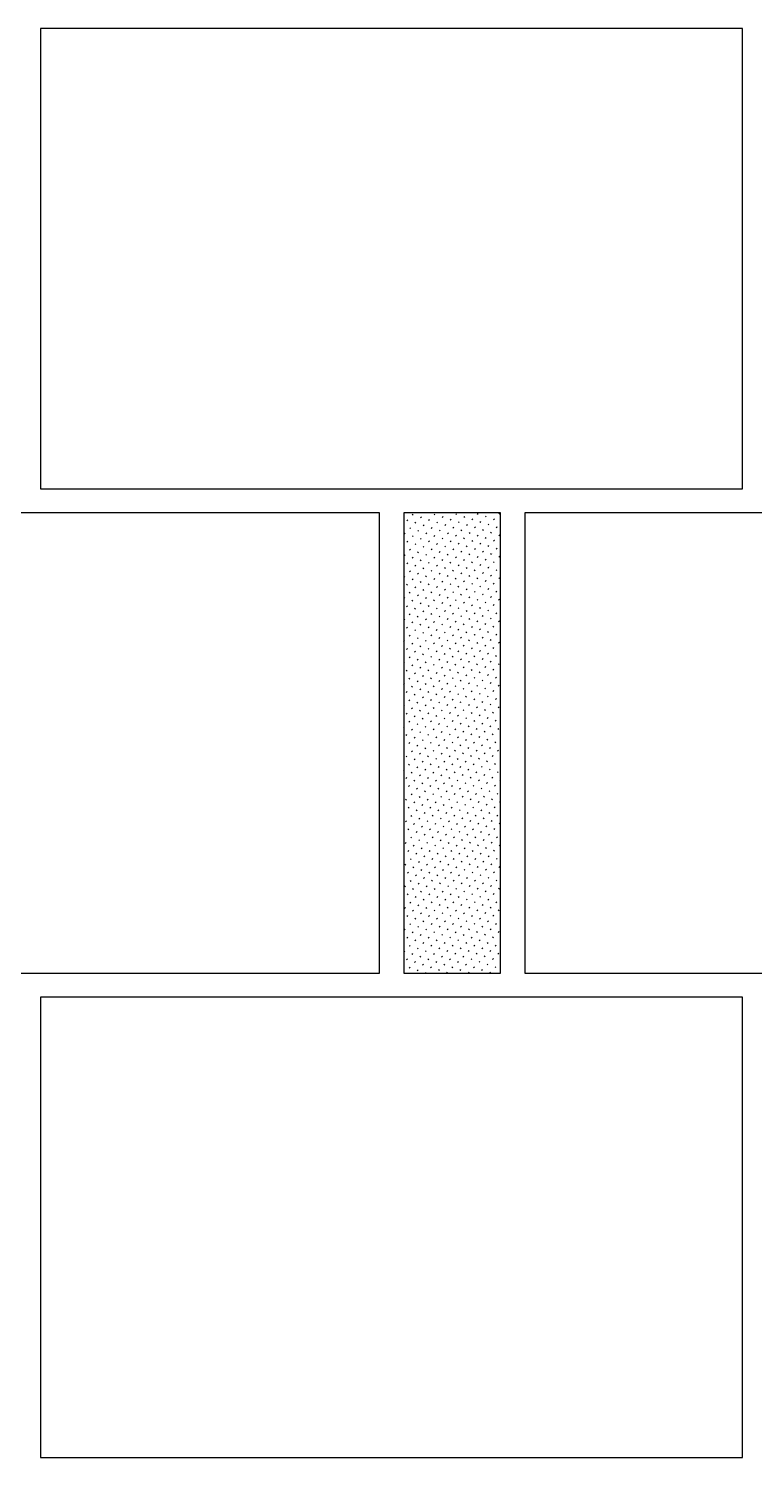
# Model space of a CAD drawing. Extents: x 0 to 119, y 0 to 84.
# Drawn here: x 75.072 to 76.272, y 64.772 to 67.132 of the extents above; entities that cross this region are included whole.
import ezdxf

# ---------------------------------------------------------------- set-up
doc = ezdxf.new("R2010")
doc.units = 0
doc.header["$MEASUREMENT"] = 0
doc.layers.add('9', color=8, linetype='CONTINUOUS')

msp = doc.modelspace()

# ---------------------------------------------------------------- linework, layer by layer
at = {"layer": '9', "color": 8, "linetype": 'Continuous'}
for p, q in [((75.697406, 66.319696), (75.69882, 66.32111)), ((75.706386, 66.328676), (75.7078, 66.33009)), ((75.710805, 66.315418), (75.712219, 66.316832)), ((75.719786, 66.324398), (75.7212, 66.325812)), ((75.733185, 66.32012), (75.734599, 66.321534)), ((75.742165, 66.3291), (75.74358, 66.330515)), ((75.746585, 66.315842), (75.747999, 66.317256)), ((75.755565, 66.324822), (75.756979, 66.326237)), ((75.768965, 66.320544), (75.770379, 66.321959)), ((75.777945, 66.329525), (75.779359, 66.330939)), ((75.782364, 66.316266), (75.783779, 66.317681)), ((75.791345, 66.325247), (75.792759, 66.326661)), ((75.804744, 66.320969), (75.806159, 66.322383)), ((75.813725, 66.329949), (75.815139, 66.331363)), ((75.818144, 66.316691), (75.819558, 66.318105)), ((75.827124, 66.325671), (75.828539, 66.327085)), ((75.840524, 66.321393), (75.841938, 66.322807)), ((75.849504, 66.330373), (75.850918, 66.331787)), ((75.69197, 66.31426), (75.69197, 66.31426)), ((75.69197, 66.296583), (75.69197, 66.296583)), ((75.692845, 66.297457), (75.694259, 66.298872)), ((75.701825, 66.306438), (75.703239, 66.307852)), ((75.706244, 66.293179), (75.707659, 66.294594)), ((75.715225, 66.30216), (75.716639, 66.303574)), ((75.724205, 66.31114), (75.725619, 66.312554)), ((75.728624, 66.297882), (75.730039, 66.299296)), ((75.737605, 66.306862), (75.739019, 66.308276)), ((75.742024, 66.293604), (75.743438, 66.295018)), ((75.751004, 66.302584), (75.752419, 66.303998)), ((75.759985, 66.311564), (75.761399, 66.312978)), ((75.764404, 66.298306), (75.765818, 66.29972)), ((75.773384, 66.307286), (75.774798, 66.3087)), ((75.777804, 66.294028), (75.779218, 66.295442)), ((75.786784, 66.303008), (75.788198, 66.304422)), ((75.795764, 66.311988), (75.797178, 66.313403)), ((75.800184, 66.29873), (75.801598, 66.300144)), ((75.809164, 66.30771), (75.810578, 66.309125)), ((75.813583, 66.294452), (75.814997, 66.295866)), ((75.822564, 66.303432), (75.823978, 66.304847)), ((75.831544, 66.312413), (75.832958, 66.313827)), ((75.835963, 66.299154), (75.837377, 66.300569)), ((75.844943, 66.308135), (75.846358, 66.309549)), ((75.847395, 66.310586), (75.847395, 66.310586)), ((75.849363, 66.294876), (75.850777, 66.296291)), ((75.69197, 66.278905), (75.69197, 66.278905)), ((75.697264, 66.284199), (75.698678, 66.285613)), ((75.701684, 66.270941), (75.703098, 66.272355)), ((75.710664, 66.279921), (75.712078, 66.281335)), ((75.719644, 66.288901), (75.721058, 66.290316)), ((75.724064, 66.275643), (75.725478, 66.277057)), ((75.733044, 66.284623), (75.734458, 66.286038)), ((75.737463, 66.271365), (75.738877, 66.272779)), ((75.746443, 66.280345), (75.747858, 66.28176)), ((75.755424, 66.289326), (75.756838, 66.29074)), ((75.759843, 66.276067), (75.761257, 66.277482)), ((75.768823, 66.285048), (75.770238, 66.286462)), ((75.773243, 66.271789), (75.774657, 66.273204)), ((75.782223, 66.28077), (75.783637, 66.282184)), ((75.786642, 66.267511), (75.788057, 66.268926)), ((75.791203, 66.28975), (75.792618, 66.291164)), ((75.795623, 66.276492), (75.797037, 66.277906)), ((75.804603, 66.285472), (75.806017, 66.286886)), ((75.809022, 66.272214), (75.810437, 66.273628)), ((75.818003, 66.281194), (75.819417, 66.282608)), ((75.822422, 66.267936), (75.823836, 66.26935)), ((75.826983, 66.290174), (75.828397, 66.291588)), ((75.831402, 66.276916), (75.832817, 66.27833)), ((75.840383, 66.285896), (75.841797, 66.28731)), ((75.842681, 66.288194), (75.842681, 66.288194)), ((75.844802, 66.272638), (75.846216, 66.274052)), ((75.69197, 66.261227), (75.69197, 66.261227)), ((75.692703, 66.261961), (75.694118, 66.263375)), ((75.697123, 66.248702), (75.698537, 66.250117)), ((75.706103, 66.257683), (75.707517, 66.259097)), ((75.710522, 66.244424), (75.711937, 66.245839)), ((75.715083, 66.266663), (75.716497, 66.268077)), ((75.719503, 66.253405), (75.720917, 66.254819)), ((75.728483, 66.262385), (75.729897, 66.263799)), ((75.732902, 66.249127), (75.734317, 66.250541)), ((75.741883, 66.258107), (75.743297, 66.259521)), ((75.746302, 66.244849), (75.747716, 66.246263)), ((75.750863, 66.267087), (75.752277, 66.268501)), ((75.755282, 66.253829), (75.756697, 66.255243)), ((75.764263, 66.262809), (75.765677, 66.264223)), ((75.768682, 66.249551), (75.770096, 66.250965)), ((75.777662, 66.258531), (75.779076, 66.259945)), ((75.782082, 66.245273), (75.783496, 66.246687)), ((75.791062, 66.254253), (75.792476, 66.255667)), ((75.800042, 66.263233), (75.801456, 66.264648)), ((75.804462, 66.249975), (75.805876, 66.251389)), ((75.813442, 66.258955), (75.814856, 66.26037)), ((75.817861, 66.245697), (75.819275, 66.247111)), ((75.826842, 66.254677), (75.828256, 66.256092)), ((75.835822, 66.263658), (75.837236, 66.265072)), ((75.837967, 66.265802), (75.837967, 66.265802)), ((75.840241, 66.250399), (75.841655, 66.251814)), ((75.849221, 66.25938), (75.850636, 66.260794)), ((75.69197, 66.24355), (75.69197, 66.24355)), ((75.69197, 66.225872), (75.69197, 66.225872)), ((75.692562, 66.226464), (75.693976, 66.227878)), ((75.701542, 66.235444), (75.702956, 66.236858)), ((75.705962, 66.222186), (75.707376, 66.2236)), ((75.714942, 66.231166), (75.716356, 66.23258)), ((75.723922, 66.240146), (75.725336, 66.241561)), ((75.728342, 66.226888), (75.729756, 66.228302)), ((75.737322, 66.235868), (75.738736, 66.237283)), ((75.741741, 66.22261), (75.743155, 66.224024)), ((75.750721, 66.23159), (75.752136, 66.233005)), ((75.759702, 66.240571), (75.761116, 66.241985)), ((75.764121, 66.227312), (75.765535, 66.228727)), ((75.773101, 66.236293), (75.774516, 66.237707)), ((75.777521, 66.223034), (75.778935, 66.224449)), ((75.786501, 66.232015), (75.787915, 66.233429)), ((75.795481, 66.240995), (75.796896, 66.242409)), ((75.799901, 66.227737), (75.801315, 66.229151)), ((75.808881, 66.236717), (75.810295, 66.238131)), ((75.8133, 66.223459), (75.814715, 66.224873)), ((75.822281, 66.232439), (75.823695, 66.233853)), ((75.831261, 66.241419), (75.832675, 66.242833)), ((75.833253, 66.243411), (75.833253, 66.243411)), ((75.83568, 66.228161), (75.837095, 66.229575)), ((75.844661, 66.237141), (75.846075, 66.238555)), ((75.84908, 66.223883), (75.850494, 66.225297)), ((75.69197, 66.208194), (75.69197, 66.208194)), ((75.696981, 66.213206), (75.698396, 66.21462)), ((75.701401, 66.199947), (75.702815, 66.201361)), ((75.710381, 66.208928), (75.711795, 66.210342)), ((75.719361, 66.217908), (75.720775, 66.219322)), ((75.723781, 66.20465), (75.725195, 66.206064)), ((75.732761, 66.21363), (75.734175, 66.215044)), ((75.73718, 66.200372), (75.738595, 66.201786)), ((75.746161, 66.209352), (75.747575, 66.210766)), ((75.755141, 66.218332), (75.756555, 66.219746)), ((75.75956, 66.205074), (75.760975, 66.206488)), ((75.768541, 66.214054), (75.769955, 66.215468)), ((75.77296, 66.200796), (75.774374, 66.20221)), ((75.78194, 66.209776), (75.783354, 66.21119)), ((75.79092, 66.218756), (75.792335, 66.220171)), ((75.79534, 66.205498), (75.796754, 66.206912)), ((75.80432, 66.214478), (75.805734, 66.215893)), ((75.80874, 66.20122), (75.810154, 66.202634)), ((75.81772, 66.2102), (75.819134, 66.211615)), ((75.822139, 66.196942), (75.823553, 66.198356)), ((75.823825, 66.198627), (75.823825, 66.198627)), ((75.8267, 66.219181), (75.828114, 66.220595)), ((75.828539, 66.221019), (75.828539, 66.221019)), ((75.831119, 66.205922), (75.832534, 66.207337)), ((75.8401, 66.214903), (75.841514, 66.216317)), ((75.844519, 66.201644), (75.845933, 66.203059)), ((75.69197, 66.190517), (75.69197, 66.190517)), ((75.692421, 66.190967), (75.693835, 66.192381)), ((75.69684, 66.177709), (75.698254, 66.179123)), ((75.70582, 66.186689), (75.707234, 66.188103)), ((75.71024, 66.173431), (75.711654, 66.174845)), ((75.7148, 66.195669), (75.716215, 66.197084)), ((75.71922, 66.182411), (75.720634, 66.183825)), ((75.7282, 66.191391), (75.729614, 66.192806)), ((75.73262, 66.178133), (75.734034, 66.179547)), ((75.7416, 66.187113), (75.743014, 66.188528)), ((75.746019, 66.173855), (75.747433, 66.175269)), ((75.75058, 66.196094), (75.751994, 66.197508)), ((75.754999, 66.182835), (75.756414, 66.18425)), ((75.76398, 66.191816), (75.765394, 66.19323)), ((75.768399, 66.178557), (75.769813, 66.179972)), ((75.777379, 66.187538), (75.778794, 66.188952)), ((75.781799, 66.174279), (75.783213, 66.175694)), ((75.78636, 66.196518), (75.787774, 66.197932)), ((75.790779, 66.18326), (75.792193, 66.184674)), ((75.799759, 66.19224), (75.801174, 66.193654)), ((75.804179, 66.178982), (75.805593, 66.180396)), ((75.813159, 66.187962), (75.814573, 66.189376)), ((75.817578, 66.174704), (75.818993, 66.176118)), ((75.81911, 66.176236), (75.81911, 66.176236)), ((75.826559, 66.183684), (75.827973, 66.185098)), ((75.835539, 66.192664), (75.836953, 66.194078)), ((75.839958, 66.179406), (75.841373, 66.18082)), ((75.848939, 66.188386), (75.850353, 66.1898)), ((75.69197, 66.172839), (75.69197, 66.172839)), ((75.69197, 66.155161), (75.69197, 66.155161)), ((75.692279, 66.15547), (75.693693, 66.156884)), ((75.701259, 66.164451), (75.702674, 66.165865)), ((75.705679, 66.151192), (75.707093, 66.152606)), ((75.714659, 66.160173), (75.716073, 66.161587)), ((75.723639, 66.169153), (75.725053, 66.170567)), ((75.728059, 66.155895), (75.729473, 66.157309)), ((75.737039, 66.164875), (75.738453, 66.166289)), ((75.741458, 66.151617), (75.742873, 66.153031)), ((75.750439, 66.160597), (75.751853, 66.162011)), ((75.759419, 66.169577), (75.760833, 66.170991)), ((75.763838, 66.156319), (75.765253, 66.157733)), ((75.772819, 66.165299), (75.774233, 66.166713)), ((75.777238, 66.152041), (75.778652, 66.153455)), ((75.786218, 66.161021), (75.787632, 66.162435)), ((75.795198, 66.170001), (75.796613, 66.171416)), ((75.799618, 66.156743), (75.801032, 66.158157)), ((75.808598, 66.165723), (75.810012, 66.167138)), ((75.813018, 66.152465), (75.814396, 66.153844)), ((75.814396, 66.153844), (75.814432, 66.153879)), ((75.821998, 66.161445), (75.823412, 66.16286)), ((75.830978, 66.170426), (75.832392, 66.17184)), ((75.835397, 66.157167), (75.836812, 66.158582)), ((75.844378, 66.166148), (75.845792, 66.167562)), ((75.848797, 66.152889), (75.850211, 66.154304)), ((75.69197, 66.137484), (75.69197, 66.137484)), ((75.696699, 66.142212), (75.698113, 66.143626)), ((75.701118, 66.128954), (75.702532, 66.130368)), ((75.710098, 66.137934), (75.711512, 66.139348)), ((75.719078, 66.146914), (75.720493, 66.148328)), ((75.723498, 66.133656), (75.724912, 66.13507)), ((75.732478, 66.142636), (75.733892, 66.14405)), ((75.736898, 66.129378), (75.738312, 66.130792)), ((75.745878, 66.138358), (75.747292, 66.139772)), ((75.754858, 66.147339), (75.756272, 66.148753)), ((75.759277, 66.13408), (75.760692, 66.135495)), ((75.768258, 66.143061), (75.769672, 66.144475)), ((75.772677, 66.129802), (75.774091, 66.131217)), ((75.781657, 66.138783), (75.783072, 66.140197)), ((75.790638, 66.147763), (75.792052, 66.149177)), ((75.795057, 66.134505), (75.796471, 66.135919)), ((75.804037, 66.143485), (75.805452, 66.144899)), ((75.808457, 66.130227), (75.809682, 66.131452)), ((75.809682, 66.131452), (75.809871, 66.131641)), ((75.817437, 66.139207), (75.818851, 66.140621)), ((75.821856, 66.125949), (75.823271, 66.127363)), ((75.826417, 66.148187), (75.827831, 66.149601)), ((75.830837, 66.134929), (75.832251, 66.136343)), ((75.839817, 66.143909), (75.841231, 66.145323)), ((75.844236, 66.130651), (75.845651, 66.132065)), ((75.69197, 66.119806), (75.69197, 66.119806)), ((75.692138, 66.119974), (75.693552, 66.121388)), ((75.696557, 66.106715), (75.697971, 66.108129)), ((75.705537, 66.115696), (75.706952, 66.11711)), ((75.709957, 66.102437), (75.711371, 66.103851)), ((75.714518, 66.124676), (75.715932, 66.12609)), ((75.718937, 66.111418), (75.720351, 66.112832)), ((75.727917, 66.120398), (75.729331, 66.121812)), ((75.732337, 66.10714), (75.733751, 66.108554)), ((75.741317, 66.11612), (75.742731, 66.117534)), ((75.745736, 66.102862), (75.747151, 66.104276)), ((75.750297, 66.1251), (75.751711, 66.126514)), ((75.754717, 66.111842), (75.756131, 66.113256)), ((75.763697, 66.120822), (75.765111, 66.122236)), ((75.768116, 66.107564), (75.76953, 66.108978)), ((75.777097, 66.116544), (75.778511, 66.117958)), ((75.781516, 66.103286), (75.78293, 66.1047)), ((75.786077, 66.125524), (75.787491, 66.126939)), ((75.790496, 66.112266), (75.79191, 66.11368)), ((75.799476, 66.121246), (75.800891, 66.122661)), ((75.803896, 66.107988), (75.804968, 66.10906)), ((75.804968, 66.10906), (75.80531, 66.109402)), ((75.812876, 66.116968), (75.81429, 66.118383)), ((75.817296, 66.10371), (75.81871, 66.105124)), ((75.826276, 66.11269), (75.82769, 66.114105)), ((75.835256, 66.121671), (75.83667, 66.123085)), ((75.839675, 66.108412), (75.84109, 66.109827)), ((75.848656, 66.117393), (75.85007, 66.118807)), ((75.69197, 66.102128), (75.69197, 66.102128)), ((75.69197, 66.084451), (75.69197, 66.084451)), ((75.691996, 66.084477), (75.69341, 66.085891)), ((75.700976, 66.093457), (75.702391, 66.094871)), ((75.705396, 66.080199), (75.70681, 66.081613)), ((75.714376, 66.089179), (75.71579, 66.090593)), ((75.723356, 66.098159), (75.724771, 66.099573)), ((75.727776, 66.084901), (75.72919, 66.086315)), ((75.736756, 66.093881), (75.73817, 66.095295)), ((75.741176, 66.080623), (75.74259, 66.082037)), ((75.750156, 66.089603), (75.75157, 66.091017)), ((75.759136, 66.098584), (75.76055, 66.099998)), ((75.763555, 66.085325), (75.76497, 66.086739)), ((75.772536, 66.094306), (75.77395, 66.09572)), ((75.776955, 66.081047), (75.778369, 66.082461)), ((75.785935, 66.090028), (75.78735, 66.091442)), ((75.794916, 66.099008), (75.79633, 66.100422)), ((75.799335, 66.08575), (75.800254, 66.086669)), ((75.800254, 66.086669), (75.800749, 66.087164)), ((75.808315, 66.09473), (75.80973, 66.096144)), ((75.812735, 66.081472), (75.814149, 66.082886)), ((75.821715, 66.090452), (75.823129, 66.091866)), ((75.830695, 66.099432), (75.832109, 66.100846)), ((75.835115, 66.086174), (75.836529, 66.087588)), ((75.844095, 66.095154), (75.845509, 66.096568)), ((75.848514, 66.081896), (75.849929, 66.08331)), ((75.69197, 66.066773), (75.69197, 66.066773)), ((75.696416, 66.071218), (75.69783, 66.072633)), ((75.700835, 66.05796), (75.702249, 66.059374)), ((75.709815, 66.06694), (75.71123, 66.068355)), ((75.718796, 66.075921), (75.72021, 66.077335)), ((75.723215, 66.062663), (75.724629, 66.064077)), ((75.732195, 66.071643), (75.733609, 66.073057)), ((75.736615, 66.058385), (75.738029, 66.059799)), ((75.745595, 66.067365), (75.747009, 66.068779)), ((75.754575, 66.076345), (75.755989, 66.077759)), ((75.758995, 66.063087), (75.760409, 66.064501)), ((75.767975, 66.072067), (75.769389, 66.073481)), ((75.772394, 66.058809), (75.773808, 66.060223)), ((75.781375, 66.067789), (75.782789, 66.069203)), ((75.790355, 66.076769), (75.791769, 66.078183)), ((75.794774, 66.063511), (75.79554, 66.064277)), ((75.79554, 66.064277), (75.796188, 66.064925)), ((75.803754, 66.072491), (75.805169, 66.073906)), ((75.808174, 66.059233), (75.809588, 66.060647)), ((75.817154, 66.068213), (75.818568, 66.069628)), ((75.826134, 66.077194), (75.827549, 66.078608)), ((75.830554, 66.063935), (75.831968, 66.06535)), ((75.839534, 66.072916), (75.840948, 66.07433)), ((75.843953, 66.059657), (75.845368, 66.061072)), ((75.69197, 66.049095), (75.693269, 66.050394)), ((75.696274, 66.035722), (75.697688, 66.037136)), ((75.705254, 66.044702), (75.706669, 66.046116)), ((75.709674, 66.031444), (75.711088, 66.032858)), ((75.714235, 66.053682), (75.715649, 66.055096)), ((75.718654, 66.040424), (75.720068, 66.041838)), ((75.727634, 66.049404), (75.729049, 66.050818)), ((75.732054, 66.036146), (75.733468, 66.03756)), ((75.741034, 66.045126), (75.742448, 66.04654)), ((75.745454, 66.031868), (75.746868, 66.033282)), ((75.750014, 66.054107), (75.751429, 66.055521)), ((75.754434, 66.040848), (75.755848, 66.042262)), ((75.763414, 66.049829), (75.764828, 66.051243)), ((75.767833, 66.03657), (75.769248, 66.037984)), ((75.776814, 66.045551), (75.778228, 66.046965)), ((75.781233, 66.032292), (75.782647, 66.033706)), ((75.785794, 66.054531), (75.787208, 66.055945)), ((75.790213, 66.041273), (75.790826, 66.041885)), ((75.790826, 66.041885), (75.791628, 66.042687)), ((75.799194, 66.050253), (75.800608, 66.051667)), ((75.803613, 66.036995), (75.805027, 66.038409)), ((75.812593, 66.045975), (75.814008, 66.047389)), ((75.817013, 66.032717), (75.818427, 66.034131)), ((75.821574, 66.054955), (75.822988, 66.056369)), ((75.825993, 66.041697), (75.827407, 66.043111)), ((75.834973, 66.050677), (75.836387, 66.052091)), ((75.839393, 66.037419), (75.840807, 66.038833)), ((75.848373, 66.046399), (75.849787, 66.047813)), ((75.69197, 66.031418), (75.69197, 66.031418)), ((75.69197, 66.01374), (75.693128, 66.014897)), ((75.700694, 66.022463), (75.702108, 66.023878)), ((75.705113, 66.009205), (75.706527, 66.010619)), ((75.714093, 66.018185), (75.715508, 66.0196)), ((75.723074, 66.027166), (75.724488, 66.02858)), ((75.727493, 66.013907), (75.728907, 66.015322)), ((75.736473, 66.022888), (75.737887, 66.024302)), ((75.740893, 66.009629), (75.742307, 66.011044)), ((75.749873, 66.01861), (75.751287, 66.020024)), ((75.758853, 66.02759), (75.760267, 66.029004)), ((75.763273, 66.014332), (75.764687, 66.015746)), ((75.772253, 66.023312), (75.773667, 66.024726)), ((75.776672, 66.010054), (75.778086, 66.011468)), ((75.785653, 66.019034), (75.786112, 66.019494)), ((75.786112, 66.019494), (75.787067, 66.020448)), ((75.794633, 66.028014), (75.796047, 66.029428)), ((75.799052, 66.014756), (75.800466, 66.01617)), ((75.808032, 66.023736), (75.809447, 66.02515)), ((75.812452, 66.010478), (75.813866, 66.011892)), ((75.821432, 66.019458), (75.822846, 66.020872)), ((75.830412, 66.028439), (75.831827, 66.029853)), ((75.834832, 66.01518), (75.836246, 66.016594)), ((75.843812, 66.024161), (75.845226, 66.025575)), ((75.84809, 66.010761), (75.849504, 66.012175)), ((75.69197, 65.996062), (75.69197, 65.996062)), ((75.696133, 66.000225), (75.697547, 66.001639)), ((75.700552, 65.986967), (75.701966, 65.988381)), ((75.709532, 65.995947), (75.710947, 65.997361)), ((75.718513, 66.004927), (75.719927, 66.006341)), ((75.722932, 65.991669), (75.724346, 65.993083)), ((75.731912, 66.000649), (75.733327, 66.002063)), ((75.736332, 65.987391), (75.737746, 65.988805)), ((75.745312, 65.996371), (75.746726, 65.997785)), ((75.754292, 66.005351), (75.755707, 66.006766)), ((75.758712, 65.992093), (75.760126, 65.993507)), ((75.767692, 66.001074), (75.769106, 66.002488)), ((75.772111, 65.987815), (75.773526, 65.989229)), ((75.781092, 65.996796), (75.781398, 65.997102)), ((75.781398, 65.997102), (75.782506, 65.99821)), ((75.790072, 66.005776), (75.791486, 66.00719)), ((75.794491, 65.992518), (75.795906, 65.993932)), ((75.803472, 66.001498), (75.804886, 66.002912)), ((75.807891, 65.98824), (75.809305, 65.989654)), ((75.816871, 65.99722), (75.818286, 65.998634)), ((75.825852, 66.0062), (75.827266, 66.007614)), ((75.83013, 65.9928), (75.831544, 65.994215)), ((75.83911, 66.001781), (75.840524, 66.003195)), ((75.843388, 65.988381), (75.844802, 65.989795)), ((75.69197, 65.978385), (75.692986, 65.979401)), ((75.695991, 65.964728), (75.697406, 65.966142)), ((75.704972, 65.973708), (75.706386, 65.975123)), ((75.713952, 65.982689), (75.715366, 65.984103)), ((75.718371, 65.96943), (75.719786, 65.970845)), ((75.727352, 65.978411), (75.728766, 65.979825)), ((75.731771, 65.965152), (75.733185, 65.966567)), ((75.740751, 65.974133), (75.742165, 65.975547)), ((75.745171, 65.960874), (75.746585, 65.962289)), ((75.749732, 65.983113), (75.751146, 65.984527)), ((75.754151, 65.969855), (75.755565, 65.971269)), ((75.763131, 65.978835), (75.764545, 65.980249)), ((75.767551, 65.965577), (75.768965, 65.966991)), ((75.776531, 65.974557), (75.776684, 65.97471)), ((75.776684, 65.97471), (75.777945, 65.975971)), ((75.78095, 65.961299), (75.782364, 65.962713)), ((75.785511, 65.983537), (75.786925, 65.984951)), ((75.789931, 65.970279), (75.791345, 65.971693)), ((75.798911, 65.979259), (75.800325, 65.980673)), ((75.803189, 65.96586), (75.804603, 65.967274)), ((75.812169, 65.97484), (75.813583, 65.976254)), ((75.816447, 65.96144), (75.817861, 65.962854)), ((75.821149, 65.98382), (75.822564, 65.985234)), ((75.825427, 65.97042), (75.826842, 65.971835)), ((75.834408, 65.979401), (75.835822, 65.980815)), ((75.838686, 65.966001), (75.8401, 65.967415)), ((75.847666, 65.974981), (75.84908, 65.976395)), ((75.69197, 65.960707), (75.69197, 65.960707)), ((75.69197, 65.943029), (75.692845, 65.943904)), ((75.700411, 65.95147), (75.701825, 65.952884)), ((75.70483, 65.938212), (75.706244, 65.939626)), ((75.709391, 65.96045), (75.710805, 65.961864)), ((75.71381, 65.947192), (75.715225, 65.948606)), ((75.722791, 65.956172), (75.724205, 65.957586)), ((75.72721, 65.942914), (75.728624, 65.944328)), ((75.73619, 65.951894), (75.737605, 65.953308)), ((75.74061, 65.938636), (75.742024, 65.94005)), ((75.74959, 65.947616), (75.751004, 65.94903)), ((75.75857, 65.956596), (75.759985, 65.958011)), ((75.76299, 65.943338), (75.764404, 65.944752)), ((75.77197, 65.952318), (75.773384, 65.953733)), ((75.77197, 65.952318), (75.77197, 65.952318)), ((75.776248, 65.938919), (75.777662, 65.940333)), ((75.785228, 65.947899), (75.786642, 65.949313)), ((75.794209, 65.956879), (75.795623, 65.958294)), ((75.798487, 65.94348), (75.799901, 65.944894)), ((75.807467, 65.95246), (75.808881, 65.953874)), ((75.811745, 65.93906), (75.813159, 65.940474)), ((75.820725, 65.94804), (75.822139, 65.949455)), ((75.829705, 65.957021), (75.831119, 65.958435)), ((75.833983, 65.943621), (75.835397, 65.945035)), ((75.842964, 65.952601), (75.844378, 65.954016)), ((75.847242, 65.939202), (75.848656, 65.940616)), ((75.851944, 65.961582), (75.85197, 65.961608)), ((75.69197, 65.925351), (75.69197, 65.925351)), ((75.69585, 65.929231), (75.697264, 65.930646)), ((75.700269, 65.915973), (75.701684, 65.917387)), ((75.70925, 65.924953), (75.710664, 65.926368)), ((75.71823, 65.933934), (75.719644, 65.935348)), ((75.722649, 65.920675), (75.724064, 65.92209)), ((75.73163, 65.929656), (75.733044, 65.93107)), ((75.736049, 65.916397), (75.737463, 65.917812)), ((75.745029, 65.925378), (75.746443, 65.926792)), ((75.75401, 65.934358), (75.755424, 65.935772)), ((75.758288, 65.920958), (75.759702, 65.922373)), ((75.767256, 65.929927), (75.767256, 65.929927)), ((75.767268, 65.929939), (75.768682, 65.931353)), ((75.771546, 65.916539), (75.77296, 65.917953)), ((75.780526, 65.925519), (75.78194, 65.926933)), ((75.789506, 65.934499), (75.79092, 65.935914)), ((75.793784, 65.9211), (75.795198, 65.922514)), ((75.802765, 65.93008), (75.804179, 65.931494)), ((75.807043, 65.91668), (75.808457, 65.918095)), ((75.816023, 65.925661), (75.817437, 65.927075)), ((75.825003, 65.934641), (75.826417, 65.936055)), ((75.829281, 65.921241), (75.830695, 65.922655)), ((75.838261, 65.930221), (75.839675, 65.931636)), ((75.842539, 65.916822), (75.843953, 65.918236)), ((75.85152, 65.925802), (75.85197, 65.926252)), ((75.69197, 65.907674), (75.692703, 65.908407)), ((75.695709, 65.893735), (75.697123, 65.895149)), ((75.704689, 65.902715), (75.706103, 65.904129)), ((75.713669, 65.911695), (75.715083, 65.913109)), ((75.718088, 65.898437), (75.719503, 65.899851)), ((75.727069, 65.907417), (75.728483, 65.908831)), ((75.731347, 65.894018), (75.732761, 65.895432)), ((75.740327, 65.902998), (75.741741, 65.904412)), ((75.749307, 65.911978), (75.750721, 65.913392)), ((75.753585, 65.898578), (75.754999, 65.899993)), ((75.762542, 65.907535), (75.762542, 65.907535)), ((75.762565, 65.907559), (75.76398, 65.908973)), ((75.766843, 65.894159), (75.768258, 65.895573)), ((75.775824, 65.903139), (75.777238, 65.904553)), ((75.784804, 65.912119), (75.786218, 65.913534)), ((75.789082, 65.89872), (75.790496, 65.900134)), ((75.798062, 65.9077), (75.799476, 65.909114)), ((75.80234, 65.8943), (75.803754, 65.895715)), ((75.811321, 65.903281), (75.812735, 65.904695)), ((75.815599, 65.889881), (75.817013, 65.891295)), ((75.820301, 65.912261), (75.821715, 65.913675)), ((75.824579, 65.898861), (75.825993, 65.900275)), ((75.833559, 65.907841), (75.834973, 65.909256)), ((75.837837, 65.894442), (75.839251, 65.895856)), ((75.846817, 65.903422), (75.848231, 65.904836)), ((75.69197, 65.889996), (75.69197, 65.889996)), ((75.69197, 65.872318), (75.692562, 65.87291)), ((75.700128, 65.880476), (75.701542, 65.881891)), ((75.704406, 65.867077), (75.70582, 65.868491)), ((75.709108, 65.889457), (75.710522, 65.890871)), ((75.713386, 65.876057), (75.7148, 65.877471)), ((75.722366, 65.885037), (75.723781, 65.886451)), ((75.726644, 65.871638), (75.728059, 65.873052)), ((75.735625, 65.880618), (75.737039, 65.882032)), ((75.739903, 65.867218), (75.741317, 65.868632)), ((75.744605, 65.889598), (75.746019, 65.891012)), ((75.748883, 65.876198), (75.750297, 65.877613)), ((75.757828, 65.885143), (75.757828, 65.885143)), ((75.757863, 65.885179), (75.759277, 65.886593)), ((75.762141, 65.871779), (75.763555, 65.873193)), ((75.771121, 65.880759), (75.772536, 65.882173)), ((75.775399, 65.86736), (75.776814, 65.868774)), ((75.780102, 65.88974), (75.781516, 65.891154)), ((75.78438, 65.87634), (75.785794, 65.877754)), ((75.79336, 65.88532), (75.794774, 65.886734)), ((75.797638, 65.87192), (75.799052, 65.873335)), ((75.806618, 65.880901), (75.808032, 65.882315)), ((75.810896, 65.867501), (75.81231, 65.868915)), ((75.819877, 65.876481), (75.821291, 65.877896)), ((75.828857, 65.885462), (75.830271, 65.886876)), ((75.833135, 65.872062), (75.834549, 65.873476)), ((75.842115, 65.881042), (75.843529, 65.882456)), ((75.846393, 65.867642), (75.847807, 65.869057)), ((75.851095, 65.890022), (75.85197, 65.890897)), ((75.69197, 65.854641), (75.69197, 65.854641)), ((75.695426, 65.858097), (75.69684, 65.859511)), ((75.699704, 65.844697), (75.701118, 65.846111)), ((75.708684, 65.853677), (75.710098, 65.855091)), ((75.717664, 65.862657), (75.719078, 65.864072)), ((75.721942, 65.849258), (75.723356, 65.850672)), ((75.730922, 65.858238), (75.732337, 65.859652)), ((75.7352, 65.844838), (75.736615, 65.846252)), ((75.744181, 65.853819), (75.745595, 65.855233)), ((75.753114, 65.862752), (75.753114, 65.862752)), ((75.753161, 65.862799), (75.754575, 65.864213)), ((75.757439, 65.849399), (75.758853, 65.850813)), ((75.766419, 65.858379), (75.767833, 65.859794)), ((75.770697, 65.84498), (75.772111, 65.846394)), ((75.779677, 65.85396), (75.781092, 65.855374)), ((75.788658, 65.86294), (75.790072, 65.864354)), ((75.792936, 65.849541), (75.79435, 65.850955)), ((75.801916, 65.858521), (75.80333, 65.859935)), ((75.806194, 65.845121), (75.807608, 65.846535)), ((75.815174, 65.854101), (75.816588, 65.855516)), ((75.824154, 65.863082), (75.825569, 65.864496)), ((75.828432, 65.849682), (75.829847, 65.851096)), ((75.837413, 65.858662), (75.838827, 65.860076)), ((75.841691, 65.845263), (75.843105, 65.846677)), ((75.850671, 65.854243), (75.85197, 65.855542)), ((75.69197, 65.836963), (75.692138, 65.837131)), ((75.695001, 65.822317), (75.696416, 65.823731)), ((75.703982, 65.831297), (75.705396, 65.832711)), ((75.712962, 65.840277), (75.714376, 65.841692)), ((75.71724, 65.826878), (75.718654, 65.828292)), ((75.72622, 65.835858), (75.727634, 65.837272)), ((75.730498, 65.822458), (75.731912, 65.823873)), ((75.739478, 65.831439), (75.740893, 65.832853)), ((75.7484, 65.84036), (75.7484, 65.84036)), ((75.748459, 65.840419), (75.749873, 65.841833)), ((75.752737, 65.827019), (75.754151, 65.828433)), ((75.761717, 65.835999), (75.763131, 65.837414)), ((75.765995, 65.8226), (75.767409, 65.824014)), ((75.774975, 65.83158), (75.776389, 65.832994)), ((75.783955, 65.84056), (75.78537, 65.841974)), ((75.788233, 65.827161), (75.789648, 65.828575)), ((75.797214, 65.836141), (75.798628, 65.837555)), ((75.801492, 65.822741), (75.802906, 65.824155)), ((75.810472, 65.831721), (75.811886, 65.833136)), ((75.819452, 65.840702), (75.820866, 65.842116)), ((75.82373, 65.827302), (75.825144, 65.828716)), ((75.83271, 65.836282), (75.834125, 65.837696)), ((75.836988, 65.822883), (75.838403, 65.824297)), ((75.845969, 65.831863), (75.847383, 65.833277)), ((75.69197, 65.819285), (75.69197, 65.819285)), ((75.69197, 65.801608), (75.69197, 65.801608)), ((75.699279, 65.808917), (75.700694, 65.810331)), ((75.703557, 65.795518), (75.704972, 65.796932)), ((75.70826, 65.817897), (75.709674, 65.819312)), ((75.712538, 65.804498), (75.713952, 65.805912)), ((75.721518, 65.813478), (75.722932, 65.814892)), ((75.725796, 65.800078), (75.72721, 65.801493)), ((75.734776, 65.809059), (75.73619, 65.810473)), ((75.739054, 65.795659), (75.740468, 65.797073)), ((75.743686, 65.817968), (75.743686, 65.817968)), ((75.743756, 65.818039), (75.745171, 65.819453)), ((75.748034, 65.804639), (75.749449, 65.806053)), ((75.757015, 65.813619), (75.758429, 65.815034)), ((75.761293, 65.80022), (75.762707, 65.801634)), ((75.770273, 65.8092), (75.771687, 65.810614)), ((75.774551, 65.7958), (75.775965, 65.797215)), ((75.779253, 65.81818), (75.780667, 65.819595)), ((75.783531, 65.804781), (75.784945, 65.806195)), ((75.792511, 65.813761), (75.793926, 65.815175)), ((75.796789, 65.800361), (75.798204, 65.801775)), ((75.80577, 65.809341), (75.807184, 65.810756)), ((75.810048, 65.795942), (75.811462, 65.797356)), ((75.81475, 65.818322), (75.816164, 65.819736)), ((75.819028, 65.804922), (75.820442, 65.806336)), ((75.828008, 65.813902), (75.829422, 65.815317)), ((75.832286, 65.800503), (75.8337, 65.801917)), ((75.841266, 65.809483), (75.842681, 65.810897)), ((75.845544, 65.796083), (75.846959, 65.797497)), ((75.850247, 65.818463), (75.851661, 65.819877)), ((75.69197, 65.78393), (75.69197, 65.78393)), ((75.694577, 65.786537), (75.695991, 65.787952)), ((75.698855, 65.773138), (75.700269, 65.774552)), ((75.707835, 65.782118), (75.70925, 65.783532)), ((75.716816, 65.791098), (75.71823, 65.792512)), ((75.721094, 65.777698), (75.722508, 65.779113)), ((75.730074, 65.786679), (75.731488, 65.788093)), ((75.734352, 65.773279), (75.735766, 65.774693)), ((75.738972, 65.795576), (75.738972, 65.795576)), ((75.743332, 65.782259), (75.744746, 65.783674)), ((75.752312, 65.79124), (75.753727, 65.792654)), ((75.75659, 65.77784), (75.758005, 65.779254)), ((75.765571, 65.78682), (75.766985, 65.788234)), ((75.769849, 65.77342), (75.771263, 65.774835)), ((75.778829, 65.782401), (75.780243, 65.783815)), ((75.787809, 65.791381), (75.789223, 65.792795)), ((75.792087, 65.777981), (75.793501, 65.779396)), ((75.801067, 65.786962), (75.802482, 65.788376)), ((75.805345, 65.773562), (75.80676, 65.774976)), ((75.814326, 65.782542), (75.81574, 65.783956)), ((75.823306, 65.791522), (75.82472, 65.792937)), ((75.827584, 65.778123), (75.828998, 65.779537)), ((75.836564, 65.787103), (75.837978, 65.788517)), ((75.840842, 65.773703), (75.842256, 65.775118)), ((75.849822, 65.782684), (75.851237, 65.784098)), ((75.69197, 65.766252), (75.69197, 65.766252)), ((75.694153, 65.750758), (75.695567, 65.752172)), ((75.703133, 65.759738), (75.704547, 65.761152)), ((75.712113, 65.768718), (75.713528, 65.770132)), ((75.716391, 65.755319), (75.717806, 65.756733)), ((75.725372, 65.764299), (75.726786, 65.765713)), ((75.729544, 65.750793), (75.729544, 65.750793)), ((75.72965, 65.750899), (75.731064, 65.752313)), ((75.734258, 65.773185), (75.734258, 65.773185)), ((75.73863, 65.759879), (75.740044, 65.761294)), ((75.74761, 65.76886), (75.749024, 65.770274)), ((75.751888, 65.75546), (75.753302, 65.756874)), ((75.760868, 65.76444), (75.762283, 65.765854)), ((75.765146, 65.751041), (75.766561, 65.752455)), ((75.774127, 65.760021), (75.775541, 65.761435)), ((75.783107, 65.769001), (75.784521, 65.770415)), ((75.787385, 65.755601), (75.788799, 65.757016)), ((75.796365, 65.764582), (75.797779, 65.765996)), ((75.800643, 65.751182), (75.802057, 65.752596)), ((75.809623, 65.760162), (75.811038, 65.761576)), ((75.818604, 65.769142), (75.820018, 65.770557)), ((75.822882, 65.755743), (75.824296, 65.757157)), ((75.831862, 65.764723), (75.833276, 65.766137)), ((75.83614, 65.751323), (75.837554, 65.752738)), ((75.84512, 65.760304), (75.846534, 65.761718)), ((75.69197, 65.748575), (75.69197, 65.748575)), ((75.69197, 65.730897), (75.69197, 65.730897)), ((75.698431, 65.737358), (75.699845, 65.738772)), ((75.707411, 65.746338), (75.708825, 65.747752)), ((75.711689, 65.732939), (75.713103, 65.734353)), ((75.720669, 65.741919), (75.722084, 65.743333)), ((75.72483, 65.728401), (75.72483, 65.728401)), ((75.724947, 65.728519), (75.726362, 65.729933)), ((75.733928, 65.737499), (75.735342, 65.738914)), ((75.742908, 65.74648), (75.744322, 65.747894)), ((75.747186, 65.73308), (75.7486, 65.734494)), ((75.756166, 65.74206), (75.75758, 65.743475)), ((75.760444, 65.728661), (75.761858, 65.730075)), ((75.769424, 65.737641), (75.770839, 65.739055)), ((75.778405, 65.746621), (75.779819, 65.748035)), ((75.782683, 65.733221), (75.784097, 65.734636)), ((75.791663, 65.742202), (75.793077, 65.743616)), ((75.795941, 65.728802), (75.797355, 65.730216)), ((75.804921, 65.737782), (75.806335, 65.739197)), ((75.813901, 65.746763), (75.815316, 65.748177)), ((75.818179, 65.733363), (75.819594, 65.734777)), ((75.82716, 65.742343), (75.828574, 65.743757)), ((75.831438, 65.728943), (75.832852, 65.730358)), ((75.840418, 65.737924), (75.841832, 65.739338)), ((75.849398, 65.746904), (75.850812, 65.748318)), ((75.69197, 65.713219), (75.69197, 65.713219)), ((75.693729, 65.714978), (75.695143, 65.716392)), ((75.698007, 65.701578), (75.699421, 65.702993)), ((75.702709, 65.723958), (75.704123, 65.725373)), ((75.706987, 65.710559), (75.708401, 65.711973)), ((75.715967, 65.719539), (75.717381, 65.720953)), ((75.720116, 65.70601), (75.720116, 65.70601)), ((75.720245, 65.706139), (75.721659, 65.707553)), ((75.729225, 65.71512), (75.73064, 65.716534)), ((75.733503, 65.70172), (75.734918, 65.703134)), ((75.738206, 65.7241), (75.73962, 65.725514)), ((75.742484, 65.7107), (75.743898, 65.712114)), ((75.751464, 65.71968), (75.752878, 65.721095)), ((75.755742, 65.706281), (75.757156, 65.707695)), ((75.764722, 65.715261), (75.766136, 65.716675)), ((75.769, 65.701861), (75.770414, 65.703275)), ((75.773702, 65.724241), (75.775117, 65.725655)), ((75.77798, 65.710842), (75.779395, 65.712256)), ((75.786961, 65.719822), (75.788375, 65.721236)), ((75.791239, 65.706422), (75.792653, 65.707836)), ((75.800219, 65.715402), (75.801633, 65.716817)), ((75.804497, 65.702003), (75.805911, 65.703417)), ((75.809199, 65.724383), (75.810613, 65.725797)), ((75.813477, 65.710983), (75.814891, 65.712397)), ((75.822457, 65.719963), (75.823872, 65.721377)), ((75.826735, 65.706564), (75.82815, 65.707978)), ((75.835716, 65.715544), (75.83713, 65.716958)), ((75.839994, 65.702144), (75.841408, 65.703558)), ((75.844696, 65.724524), (75.84611, 65.725938)), ((75.848974, 65.711124), (75.850388, 65.712539)), ((75.69197, 65.695542), (75.69197, 65.695542)), ((75.693304, 65.679198), (75.694719, 65.680613)), ((75.702285, 65.688179), (75.703699, 65.689593)), ((75.711265, 65.697159), (75.712679, 65.698573)), ((75.715401, 65.683618), (75.715401, 65.683618)), ((75.715543, 65.683759), (75.716957, 65.685174)), ((75.724523, 65.69274), (75.725937, 65.694154)), ((75.728801, 65.67934), (75.730215, 65.680754)), ((75.737781, 65.68832), (75.739196, 65.689734)), ((75.746762, 65.6973), (75.748176, 65.698715)), ((75.75104, 65.683901), (75.752454, 65.685315)), ((75.76002, 65.692881), (75.761434, 65.694295)), ((75.764298, 65.679481), (75.765712, 65.680896)), ((75.773278, 65.688462), (75.774692, 65.689876)), ((75.782258, 65.697442), (75.783673, 65.698856)), ((75.786536, 65.684042), (75.787951, 65.685456)), ((75.795517, 65.693022), (75.796931, 65.694437)), ((75.799795, 65.679623), (75.801209, 65.681037)), ((75.808775, 65.688603), (75.810189, 65.690017)), ((75.817755, 65.697583), (75.819169, 65.698997)), ((75.822033, 65.684184), (75.823447, 65.685598)), ((75.831013, 65.693164), (75.832428, 65.694578)), ((75.835291, 65.679764), (75.836706, 65.681178)), ((75.844272, 65.688744), (75.845686, 65.690159)), ((75.69197, 65.677864), (75.69197, 65.677864)), ((75.69197, 65.660186), (75.69197, 65.660186)), ((75.697582, 65.665799), (75.698997, 65.667213)), ((75.706563, 65.674779), (75.707977, 65.676193)), ((75.710687, 65.661226), (75.710687, 65.661226)), ((75.710841, 65.661379), (75.712255, 65.662794)), ((75.719821, 65.67036), (75.721235, 65.671774)), ((75.724099, 65.65696), (75.725513, 65.658374)), ((75.733079, 65.66594), (75.734493, 65.667354)), ((75.742059, 65.67492), (75.743474, 65.676335)), ((75.746337, 65.661521), (75.747752, 65.662935)), ((75.755318, 65.670501), (75.756732, 65.671915)), ((75.759596, 65.657101), (75.76101, 65.658516)), ((75.768576, 65.666082), (75.76999, 65.667496)), ((75.777556, 65.675062), (75.77897, 65.676476)), ((75.781834, 65.661662), (75.783248, 65.663076)), ((75.790814, 65.670643), (75.792229, 65.672057)), ((75.795092, 65.657243), (75.796507, 65.658657)), ((75.804073, 65.666223), (75.805487, 65.667637)), ((75.813053, 65.675203), (75.814467, 65.676618)), ((75.817331, 65.661804), (75.818745, 65.663218)), ((75.826311, 65.670784), (75.827725, 65.672198)), ((75.830589, 65.657384), (75.832003, 65.658798)), ((75.839569, 65.666365), (75.840984, 65.667779)), ((75.84855, 65.675345), (75.849964, 65.676759)), ((75.69197, 65.642509), (75.69197, 65.642509)), ((75.69288, 65.643419), (75.694294, 65.644833)), ((75.70186, 65.652399), (75.703275, 65.653813)), ((75.705973, 65.638834), (75.705973, 65.638834)), ((75.706138, 65.638999), (75.707553, 65.640414)), ((75.715119, 65.64798), (75.716533, 65.649394)), ((75.719397, 65.63458), (75.720811, 65.635994)), ((75.728377, 65.64356), (75.729791, 65.644975)), ((75.737357, 65.652541), (75.738771, 65.653955)), ((75.741635, 65.639141), (75.743049, 65.640555)), ((75.750615, 65.648121), (75.75203, 65.649535)), ((75.754893, 65.634721), (75.756308, 65.636136)), ((75.763874, 65.643702), (75.765288, 65.645116)), ((75.768152, 65.630302), (75.769566, 65.631716)), ((75.772854, 65.652682), (75.774268, 65.654096)), ((75.777132, 65.639282), (75.778546, 65.640697)), ((75.786112, 65.648263), (75.787526, 65.649677)), ((75.79039, 65.634863), (75.791804, 65.636277)), ((75.79937, 65.643843), (75.800785, 65.645257)), ((75.803648, 65.630443), (75.805063, 65.631858)), ((75.808351, 65.652823), (75.809765, 65.654238)), ((75.812629, 65.639424), (75.814043, 65.640838)), ((75.821609, 65.648404), (75.823023, 65.649818)), ((75.825887, 65.635004), (75.827301, 65.636419)), ((75.834867, 65.643985), (75.836281, 65.645399)), ((75.839145, 65.630585), (75.840559, 65.631999)), ((75.843847, 65.652965), (75.845262, 65.654379)), ((75.848125, 65.639565), (75.84954, 65.640979)), ((75.69197, 65.624831), (75.69197, 65.624831)), ((75.692456, 65.607639), (75.69387, 65.609054)), ((75.697158, 65.630019), (75.698572, 65.631433)), ((75.701259, 65.616443), (75.701259, 65.616443)), ((75.701436, 65.61662), (75.70285, 65.618034)), ((75.710416, 65.6256), (75.711831, 65.627014)), ((75.714694, 65.6122), (75.716109, 65.613614)), ((75.723675, 65.62118), (75.725089, 65.622595)), ((75.727953, 65.607781), (75.729367, 65.609195)), ((75.732655, 65.630161), (75.734069, 65.631575)), ((75.736933, 65.616761), (75.738347, 65.618175)), ((75.745913, 65.625741), (75.747327, 65.627155)), ((75.750191, 65.612342), (75.751605, 65.613756)), ((75.759171, 65.621322), (75.760586, 65.622736)), ((75.763449, 65.607922), (75.764864, 65.609336)), ((75.77243, 65.616902), (75.773844, 65.618317)), ((75.78141, 65.625883), (75.782824, 65.627297)), ((75.785688, 65.612483), (75.787102, 65.613897)), ((75.794668, 65.621463), (75.796082, 65.622877)), ((75.798946, 65.608064), (75.80036, 65.609478)), ((75.807926, 65.617044), (75.809341, 65.618458)), ((75.816907, 65.626024), (75.818321, 65.627438)), ((75.821185, 65.612624), (75.822599, 65.614039)), ((75.830165, 65.621605), (75.831579, 65.623019)), ((75.834443, 65.608205), (75.835857, 65.609619)), ((75.843423, 65.617185), (75.844837, 65.618599)), ((75.69197, 65.607153), (75.69197, 65.607153)), ((75.69197, 65.589476), (75.69197, 65.589476)), ((75.696545, 65.594051), (75.696545, 65.594051)), ((75.696734, 65.59424), (75.698148, 65.595654)), ((75.705714, 65.60322), (75.707128, 65.604634)), ((75.709992, 65.58982), (75.711406, 65.591234)), ((75.718972, 65.5988), (75.720387, 65.600215)), ((75.72325, 65.585401), (75.724665, 65.586815)), ((75.732231, 65.594381), (75.733645, 65.595795)), ((75.741211, 65.603361), (75.742625, 65.604776)), ((75.745489, 65.589962), (75.746903, 65.591376)), ((75.754469, 65.598942), (75.755883, 65.600356)), ((75.758747, 65.585542), (75.760161, 65.586956)), ((75.767727, 65.594522), (75.769142, 65.595937)), ((75.776708, 65.603503), (75.778122, 65.604917)), ((75.780986, 65.590103), (75.7824, 65.591517)), ((75.789966, 65.599083), (75.79138, 65.600498)), ((75.794244, 65.585684), (75.795658, 65.587098)), ((75.803224, 65.594664), (75.804638, 65.596078)), ((75.812204, 65.603644), (75.813619, 65.605058)), ((75.816482, 65.590244), (75.817897, 65.591659)), ((75.825463, 65.599225), (75.826877, 65.600639)), ((75.829741, 65.585825), (75.831155, 65.587239)), ((75.838721, 65.594805), (75.840135, 65.59622)), ((75.847701, 65.603786), (75.849115, 65.6052)), ((75.69249, 65.572318), (75.693446, 65.573274)), ((75.701012, 65.58084), (75.702426, 65.582254)), ((75.710168, 65.572318), (75.710168, 65.572318)), ((75.71427, 65.576421), (75.715684, 65.577835)), ((75.727846, 65.572318), (75.728943, 65.573415)), ((75.736509, 65.580981), (75.737923, 65.582396)), ((75.745523, 65.572318), (75.745523, 65.572318)), ((75.749767, 65.576562), (75.751181, 65.577976)), ((75.763201, 65.572318), (75.764439, 65.573557)), ((75.772005, 65.581123), (75.77342, 65.582537)), ((75.780879, 65.572318), (75.780879, 65.572318)), ((75.785264, 65.576703), (75.786678, 65.578118)), ((75.798556, 65.572318), (75.799936, 65.573698)), ((75.807502, 65.581264), (75.808916, 65.582678)), ((75.816234, 65.572318), (75.816234, 65.572318)), ((75.82076, 65.576845), (75.822175, 65.578259)), ((75.833912, 65.572318), (75.833912, 65.572318)), ((75.834019, 65.572425), (75.835433, 65.57384)), ((75.842999, 65.581406), (75.844413, 65.58282))]:
    msp.add_line(p, q, dxfattribs=at)
for points in [[(75.09179, 66.372318), (76.25179, 66.372318), (76.25179, 67.132318), (75.09179, 67.132318), (75.09179, 66.372318)], [(74.49197, 65.572318), (75.65197, 65.572318), (75.65197, 66.332318), (74.49197, 66.332318), (74.49197, 65.572318)], [(75.69197, 65.572318), (75.85197, 65.572318), (75.85197, 66.332318), (75.69197, 66.332318), (75.69197, 65.572318)], [(75.89197, 65.572318), (77.05197, 65.572318), (77.05197, 66.332318), (75.89197, 66.332318), (75.89197, 65.572318)], [(75.09179, 64.772318), (76.25179, 64.772318), (76.25179, 65.532318), (75.09179, 65.532318), (75.09179, 64.772318)]]:
    msp.add_lwpolyline(points, dxfattribs=at)

doc.saveas('drawing.dxf')
